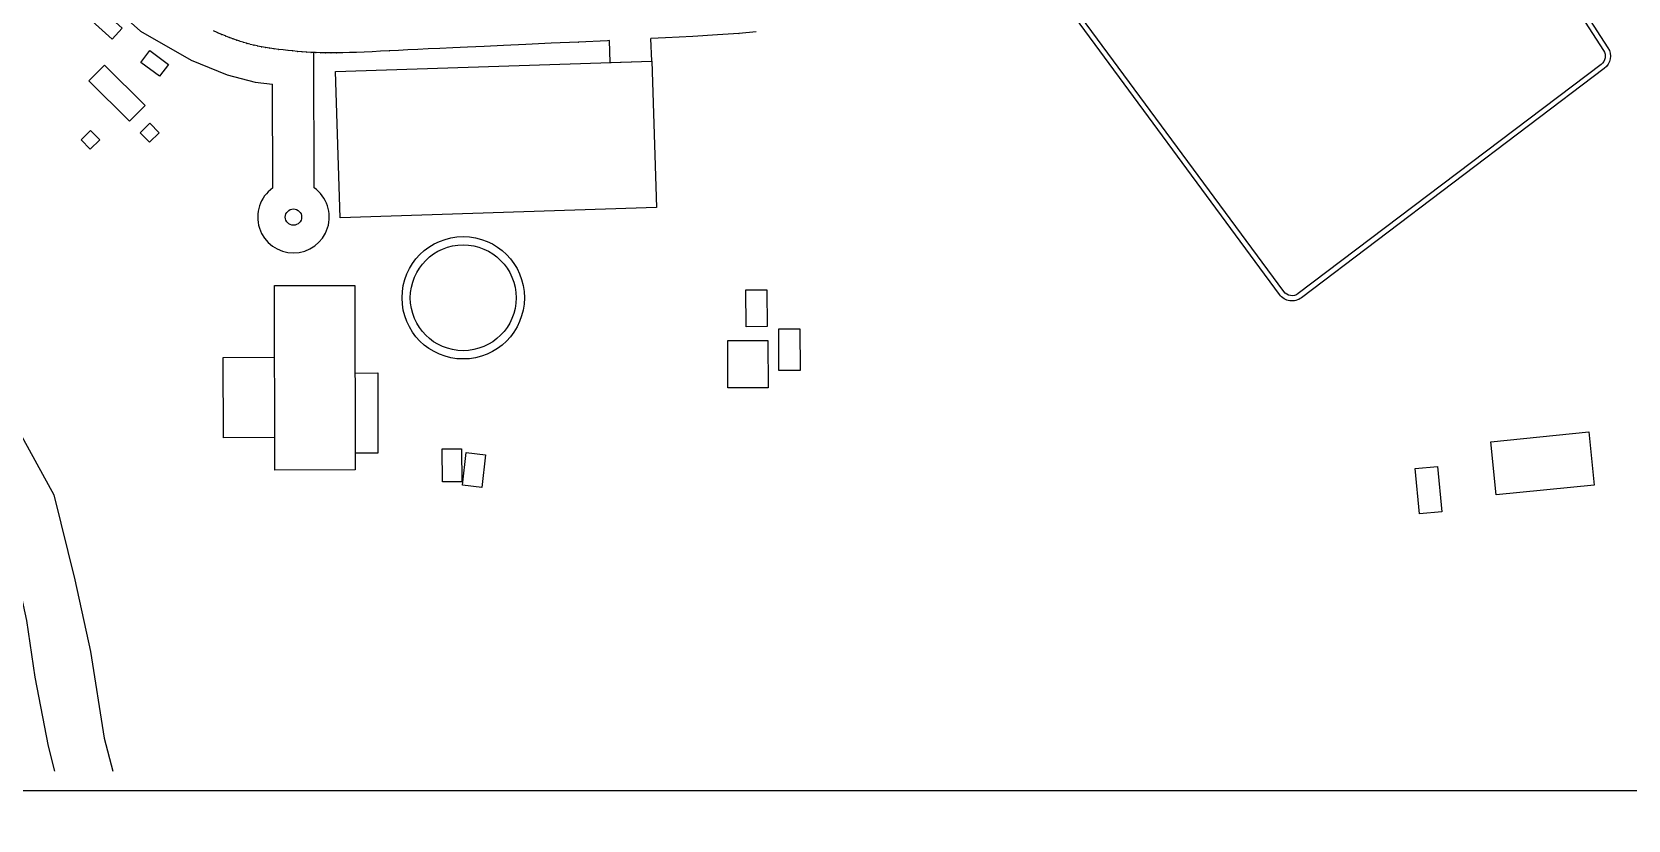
# Model space of a CAD drawing. Header units: millimetres. Extents: x -244126 to 368105, y -173968 to 259060.
# Drawn here: x -166847 to -165829, y 86745 to 87248 of the extents above; entities that cross this region are included whole.
import ezdxf
from ezdxf.xclip import XClip

# ---------------------------------------------------------------- set-up
doc = ezdxf.new("R2010")
doc.units = ezdxf.units.MM
doc.header["$MEASUREMENT"] = 0
doc.header["$XCLIPFRAME"] = 0
doc.layers.add('Top Slope', color=11, linetype='Continuous')
doc.layers.add('WALL', color=2, linetype='Continuous')

# ---------------------------------------------------------------- blocks, each defined once
blk = doc.blocks.new('A$C69619acb')
at = {"layer": 'Top Slope', "color": 8, "ltscale": 0.1}
blk.add_lwpolyline([(2379.35, 636.97), (2289.72, 569.13, -0.418003), (2285.4, 569.76), (2219.16, 659.67, -0.424239), (2219.9, 664.02), (2317.99, 731.25, -0.422038), (2322.29, 730.38), (2380.07, 641.08, -0.392798)], format="xyb", close=True, dxfattribs=at)
at = {"layer": 'WALL', "color": 1}
for p, q in [((1969.82, 646.39), (1968.67, 646.91)), ((1971.05, 645.87), (1969.95, 646.34)), ((1972.22, 645.38), (1971.17, 645.81)), ((1973.35, 644.94), (1972.35, 645.33)), ((1974.43, 644.54), (1973.47, 644.9)), ((1975.47, 644.17), (1974.55, 644.5)), ((1976.46, 643.84), (1975.58, 644.13)), ((1977.46, 643.52), (1976.6, 643.79)), ((1978.47, 643.22), (1977.62, 643.47)), ((1979.5, 642.94), (1978.65, 643.17)), ((1980.57, 642.68), (1979.69, 642.9)), ((1981.67, 642.44), (1980.75, 642.64)), ((1982.81, 642.21), (1981.84, 642.41)), ((2054.55, 642.58), (2048.82, 642.32)), ((2061.13, 642.88), (2054.55, 642.58)), ((2068.6, 643.21), (2061.13, 642.88)), ((2076.76, 643.58), (2068.6, 643.21)), ((2085.31, 643.98), (2076.76, 643.58)), ((2085.85, 644), (2085.32, 643.98)), ((2086.13, 637.51), (2085.85, 644)), ((2102.46, 644.82), (2098.1, 644.6)), ((2098.39, 637.9), (2098.1, 644.6)), ((2110.51, 645.26), (2102.5, 644.82)), ((2117.82, 645.7), (2110.55, 645.26)), ((2124.12, 646.14), (2117.89, 645.71)), ((2129.25, 646.58), (2124.26, 646.15)), ((1984.01, 642), (1982.96, 642.19)), ((1985.26, 641.8), (1984.14, 641.98)), ((1986.57, 641.61), (1985.37, 641.79)), ((1987.91, 641.43), (1986.66, 641.6)), ((1989.28, 641.26), (1987.99, 641.42)), ((1990.67, 641.11), (1989.36, 641.26)), ((1992.07, 640.96), (1990.75, 641.1)), ((1993.46, 640.83), (1992.14, 640.96)), ((1994.83, 640.71), (1993.54, 640.82)), ((1996.18, 640.61), (1994.92, 640.71)), ((1997.54, 640.53), (1996.28, 640.61)), ((1998.92, 640.46), (1997.65, 640.52)), ((1998.48, 600.44), (1998.37, 640.49)), ((2000.35, 640.41), (1999.04, 640.46)), ((2001.85, 640.38), (2000.47, 640.41)), ((2003.43, 640.37), (2001.96, 640.38)), ((2005.12, 640.38), (2003.53, 640.37)), ((2006.94, 640.42), (2005.21, 640.39)), ((2008.91, 640.47), (2007.01, 640.42)), ((2011.02, 640.54), (2008.96, 640.47)), ((2013.26, 640.63), (2011.06, 640.54)), ((2015.63, 640.73), (2013.29, 640.63)), ((2018.12, 640.85), (2015.65, 640.73)), ((2020.73, 640.97), (2018.14, 640.85)), ((2023.44, 641.1), (2020.74, 640.97)), ((2026.24, 641.24), (2023.44, 641.1)), ((2029.15, 641.38), (2026.24, 641.24)), ((2032.25, 641.54), (2029.15, 641.38)), ((2035.66, 641.7), (2032.25, 641.54)), ((2039.49, 641.88), (2035.66, 641.7)), ((2043.84, 642.09), (2039.49, 641.88)), ((2048.82, 642.32), (2043.84, 642.09)), ((2086.13, 637.51), (2098.39, 637.9)), ((1986.22, 600.4), (1986.13, 631.14))]:
    blk.add_line(p, q, dxfattribs=at)
blk.add_lwpolyline([(2380.27, 635.75), (2290.65, 567.91, -0.418003), (2284.17, 568.85), (2217.93, 658.76, -0.424239), (2219.03, 665.28), (2317.12, 732.51, -0.422038), (2323.58, 731.22), (2381.36, 641.91, -0.392798)], format="xyb", close=True, dxfattribs=at)
for points in [[(1665.98, 664.97), (1688.5, 660.04), (1728.05, 640.54), (1755.65, 623.65), (1787.73, 604.02), (1819.15, 584.64), (1857.16, 566.33), (1889.9, 548.25), (1910.81, 529), (1921.5, 509.55), (1927.63, 484.42), (1932.31, 463.26), (1936.37, 437.59), (1944.34, 407.33), (1956.2, 377.61), (1966.23, 362.07), (1982.75, 343.75)], [(1931.79, 662.23), (1935.4, 657.4), (1947.14, 646.77), (1962.08, 638.2), (1972.75, 633.93), (1981.04, 631.72), (1986.13, 631.14)], [(1667.54, 632.87), (1682.42, 633.53), (1698.98, 629.37), (1722.26, 619.38), (1748.88, 604.01), (1770.4, 588.76), (1796.03, 572.78), (1818.67, 560.07), (1837.21, 552.21), (1862.34, 540.37), (1882.2, 529.36), (1893.82, 519.02), (1901.69, 507.94), (1909.57, 489.65), (1913.4, 472.43), (1915.8, 455.69), (1919.74, 435.25), (1926.37, 409.42), (1937.81, 383.85), (1948.01, 364.58), (1955.04, 354.31), (1976.44, 331.06)]]:
    blk.add_lwpolyline(points, dxfattribs=at)
blk.add_circle((1992.37, 591.78), 2.42, dxfattribs=at)
for centre, radius, start, end in [((1973.11, 653.69), 8, 245.768, 246.7607), ((1974.2, 653.22), 8, 246.7607, 247.7472), ((1975.25, 652.79), 8, 247.7472, 248.7163), ((1976.25, 652.4), 8, 248.7163, 249.6547), ((1977.21, 652.04), 8, 249.6547, 250.5471), ((1978.13, 651.72), 8, 250.5471, 251.4245), ((1979.01, 651.42), 8, 251.4245, 252.46), ((1979.87, 651.15), 8, 252.46, 253.6664), ((1980.72, 650.9), 8, 253.6664, 254.9863), ((1981.58, 650.67), 8, 254.9863, 256.3484), ((1982.46, 650.46), 8, 256.3484, 257.6798), ((1983.38, 650.26), 8, 257.6798, 258.9187), ((2076.4, 651.57), 8, 272.5848, 272.6461), ((2084.94, 651.97), 8, 272.6461, 272.7487), ((2102.06, 652.81), 8, 272.9014, 273.1237), ((2110.07, 653.25), 8, 273.1237, 273.4549), ((2117.33, 653.69), 8, 273.4549, 273.979), ((2123.57, 654.12), 8, 273.979, 274.949), ((1984.35, 650.07), 8, 258.9187, 260.0218), ((1985.39, 649.88), 8, 260.0218, 260.9626), ((1986.52, 649.7), 8, 260.9626, 261.746), ((1987.71, 649.53), 8, 261.746, 262.4187), ((1988.96, 649.36), 8, 262.4187, 263.0177), ((1990.25, 649.2), 8, 263.0177, 263.5704), ((1991.57, 649.06), 8, 263.5704, 264.098), ((1992.89, 648.92), 8, 264.098, 264.6192), ((1994.21, 648.8), 8, 264.6192, 265.1523), ((1995.51, 648.69), 8, 265.1523, 265.7336), ((1996.78, 648.59), 8, 265.7336, 266.4318), ((1998.04, 648.51), 8, 266.4318, 267.2276), ((1999.31, 648.45), 8, 267.2276, 268.0711), ((2000.62, 648.41), 8, 268.0711, 268.911), ((2002, 648.38), 8, 268.911, 269.7037), ((2003.47, 648.37), 8, 269.7037, 270.4187), ((2005.06, 648.38), 8, 270.4187, 271.04), ((2006.8, 648.42), 8, 271.04, 271.5551), ((2008.69, 648.47), 8, 271.5551, 271.9486), ((2010.74, 648.54), 8, 271.9486, 272.2434), ((2012.95, 648.62), 8, 272.2434, 272.4621), ((2015.29, 648.72), 8, 272.4621, 272.6204), ((2017.76, 648.84), 8, 272.6204, 272.729), ((2020.35, 648.96), 8, 272.729, 272.7957), ((1992.37, 591.78), 10.59, 125.5199, 54.8048)]:
    blk.add_arc(centre, radius, start, end, dxfattribs=at)
blk = doc.blocks.new('A$C01de73fd')
at = {"layer": 'WALL', "color": 3}
for points in [[(1786.39, 225.01), (1794.29, 217.83), (1791.34, 214.57), (1783.43, 221.76)], [(1802.44, 211.24), (1807.96, 207.15), (1805.33, 203.62), (1799.82, 207.71)], [(1950.97, 208.07), (1952.33, 164.77), (1858.75, 161.77), (1857.38, 205.08)], [(1789.04, 206.96), (1801.1, 195.02), (1796.46, 190.34), (1784.4, 202.27)], [(1802.42, 189.71), (1805.17, 186.9), (1802.35, 184.13), (1799.6, 186.94)], [(1784.9, 187.62), (1787.65, 184.82), (1784.83, 182.05), (1782.08, 184.85)], [(1863.08, 141.75), (1863.23, 87.17), (1839.47, 87.11), (1839.31, 141.69)], [(1985.05, 140.45), (1985.09, 129.55), (1978.88, 129.53), (1978.85, 140.44)], [(1994.84, 128.86), (1994.87, 116.54), (1988.58, 116.52), (1988.54, 128.85)], [(1985.36, 125.47), (1985.4, 111.46), (1973.53, 111.42), (1973.49, 125.43)], [(2228.3, 98.42), (2229.88, 82.67), (2200.82, 79.75), (2199.24, 95.5)], [(1894.7, 93.42), (1894.78, 83.66), (1889.03, 83.61), (1888.95, 93.37)], [(1901.79, 91.64), (1900.65, 81.95), (1894.95, 82.61), (1896.08, 92.31)], [(2183.52, 88.14), (2184.77, 74.76), (2178.13, 74.14), (2176.89, 87.52)]]:
    blk.add_lwpolyline(points, close=True, dxfattribs=at)
for points in [[(1839.44, 96.71), (1824.24, 96.66), (1824.18, 120.42), (1839.38, 120.47)], [(1863.15, 115.81), (1869.89, 115.83), (1869.96, 92.07), (1863.22, 92.05)]]:
    blk.add_lwpolyline(points, dxfattribs=at)
at = {"layer": 'WALL', "color": 1}
for radius in [18.11, 15.66]:
    blk.add_circle((1895.18, 138.08), radius, dxfattribs=at)
blk = doc.blocks.new('G$CE2FEF259')
at = {"layer": 'WALL', "color": 8}
for name, p in [('A$C69619acb', (0, 0)), ('A$C01de73fd', (147.42, 429.83))]:
    blk.add_blockref(name, p, dxfattribs=at)

msp = doc.modelspace()

# ---------------------------------------------------------------- linework, layer by layer
at = {"layer": 'WALL'}
msp.add_lwpolyline([(-170496.18257, 88836.72277), (-165371.33862, 88836.72277), (-165371.33862, 86763.55111), (-170496.18257, 86763.55111)], close=True, dxfattribs=at)

# ---------------------------------------------------------------- block references
ref = msp.add_blockref('G$CE2FEF259', (-170976.46562, 85853.65289), dxfattribs=dict(at, xscale=2.15622, yscale=2.15622, zscale=2.15622))
XClip(ref).set_block_clipping_path([(229.8917036206, 427.7812507302), (2596.1703750715, 1370.8402830809)])

doc.saveas('drawing.dxf')
